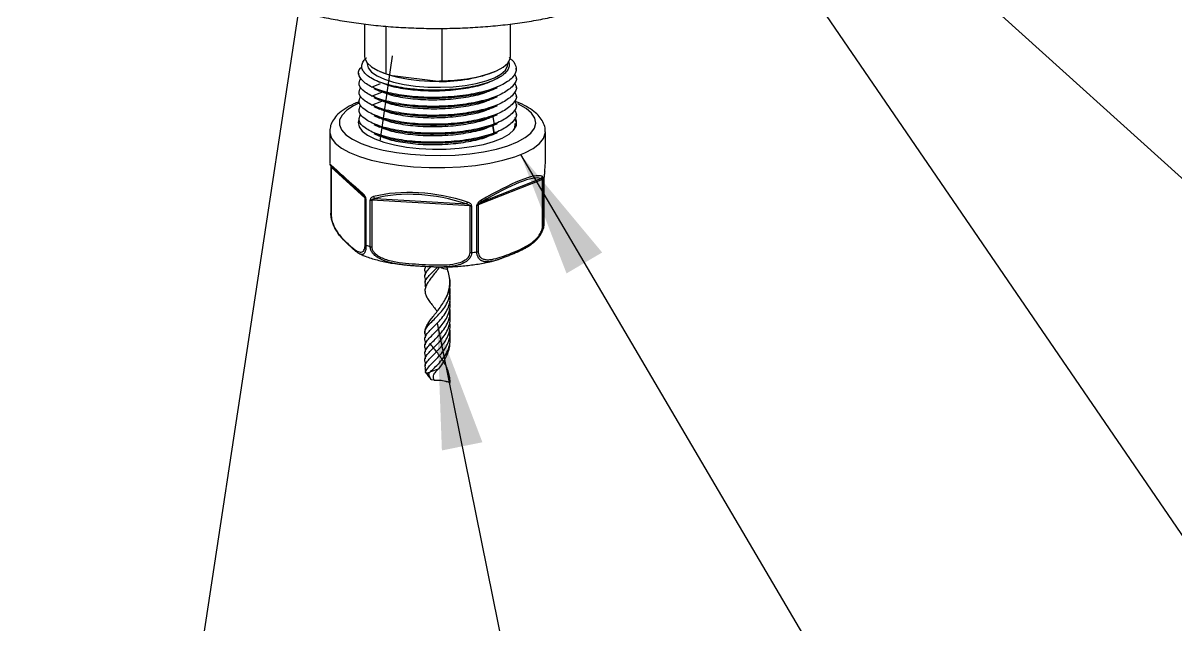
# Model space of a CAD drawing. Header units: millimetres. Extents: x 0 to 279, y 0 to 216.
# Drawn here: x 155.12 to 185.41, y 91.49 to 107.31 of the extents above; entities that cross this region are included whole.
import ezdxf

# ---------------------------------------------------------------- set-up
doc = ezdxf.new("R2010")
doc.units = ezdxf.units.MM
doc.layers.add('DIM', color=1, linetype='Continuous')
doc.dimstyles.new('SLDDIMSTYLE0', dxfattribs={"dimtxt": 0.18, "dimasz": 3.302, "dimexe": 0, "dimexo": 0.0625, "dimgap": 0, "dimtad": 0, "dimtih": 1, "dimtoh": 1, "dimdec": 0, "dimrnd": 1e-09, "dimzin": 0, "dimdsep": 46, "dimtxsty": 'Standard', "dimsah": 1, "dimcen": 0.09, "dimadec": 0, "dimazin": 0, "dimtfac": 3.302, "dimtdec": 0, "dimtofl": 0, "dimtmove": 0, "dimatfit": 3, "dimfxl": 0, "dimfrac": 2, "dimtolj": 1, "dimtzin": 0, "dimarcsym": 0})

msp = doc.modelspace()

# ---------------------------------------------------------------- linework, layer by layer
at = {"color": 7, "linetype": 'Continuous', "lineweight": 25}
for p, q in [((164.09, 107.286), (164.09, 106.434)), ((167.924, 106.434), (167.924, 107.287)), ((164.657, 105.981), (164.657, 107.227)), ((166.12, 107.173), (166.12, 105.797)), ((164.157, 106.267), (164.157, 106.241)), ((164.492, 106.043), (164.544, 106.02)), ((167.47, 106.02), (167.522, 106.043)), ((167.857, 106.241), (167.857, 106.267)), ((168.074, 106.088), (168.074, 106.123)), ((163.94, 105.989), (163.94, 105.97)), ((163.94, 105.754), (163.94, 105.735)), ((164.273, 105.628), (164.511, 105.72)), ((164.657, 105.981), (164.827, 105.923)), ((165.95, 105.782), (164.827, 105.923)), ((167.427, 105.785), (167.455, 105.797)), ((168.074, 105.853), (168.074, 105.871)), ((163.94, 105.518), (163.94, 105.499)), ((164.273, 105.392), (164.546, 105.498)), ((168.074, 105.617), (168.074, 105.636)), ((163.94, 105.282), (163.94, 105.263)), ((164.273, 105.156), (164.546, 105.262)), ((168.074, 105.381), (168.074, 105.4)), ((168.074, 105.145), (168.074, 105.164)), ((163.94, 105.046), (163.94, 105.028)), ((163.94, 104.811), (163.94, 104.792)), ((163.995, 104.871), (163.982, 104.854)), ((167.504, 104.64), (167.471, 104.861)), ((168.074, 104.91), (168.074, 104.929)), ((167.494, 104.399), (167.462, 104.621)), ((167.502, 104.403), (167.469, 104.624)), ((168.034, 104.55), (168.051, 104.674)), ((168.074, 104.682), (168.074, 104.693)), ((163.174, 104.471), (163.174, 104.456)), ((163.174, 104.456), (163.174, 103.626)), ((168.84, 103.626), (168.84, 104.456)), ((163.204, 103.539), (163.204, 102.314)), ((164.104, 102.707), (163.209, 103.529)), ((163.209, 103.529), (163.209, 102.305)), ((168.765, 103.2), (167.075, 102.531)), ((167.154, 102.605), (168.723, 103.226)), ((168.765, 101.975), (168.765, 103.2)), ((168.783, 103.212), (168.783, 101.988)), ((168.809, 102.036), (168.809, 103.261)), ((168.81, 102.04), (168.81, 103.265)), ((164.104, 101.482), (164.104, 102.707)), ((164.127, 102.695), (164.127, 101.471)), ((164.366, 102.7), (166.764, 102.558)), ((164.24, 101.439), (164.24, 102.664)), ((166.861, 102.505), (164.277, 102.658)), ((164.277, 102.658), (164.277, 101.433)), ((166.861, 101.28), (166.861, 102.505)), ((166.902, 102.506), (166.902, 101.281)), ((167.042, 101.298), (167.042, 102.523)), ((167.075, 102.531), (167.075, 101.306)), ((165.684, 100.909), (165.679, 100.869)), ((165.921, 100.902), (166.077, 100.902)), ((166.242, 100.904), (166.268, 100.841)), ((165.687, 98.147), (165.693, 98.138)), ((165.829, 98.154), (166.036, 98.224)), ((165.684, 98.142), (165.719, 98.092)), ((165.839, 97.948), (165.846, 97.938)), ((165.921, 97.925), (165.846, 97.938)), ((166.336, 97.868), (166.332, 97.997))]:
    msp.add_line(p, q, dxfattribs=at)
at = {"color": 7, "linetype": 'Continuous', "lineweight": 25, "flags": 128}
for points in [[(164.09, 106.434), (164.097, 106.382), (164.154, 106.271), (164.269, 106.165), (164.439, 106.067), (164.657, 105.981)], [(164.501, 104.212), (164.771, 106.084), (164.823, 106.441)], [(166.12, 105.797), (166.455, 105.813), (166.776, 105.849), (167.073, 105.903), (167.337, 105.974), (167.559, 106.059), (167.733, 106.156), (167.853, 106.262), (167.915, 106.373), (167.924, 106.434)], [(164.157, 106.241), (164.186, 106.132), (164.273, 106.026), (164.417, 105.926), (164.611, 105.836), (164.85, 105.76), (165.127, 105.699), (165.431, 105.655), (165.754, 105.63), (166.086, 105.625), (166.414, 105.639), (166.73, 105.673), (167.023, 105.725), (167.282, 105.794), (167.501, 105.877), (167.672, 105.972), (167.789, 106.075), (167.849, 106.184), (167.857, 106.241)], [(164.544, 106.02), (164.578, 106.006), (164.827, 105.923)], [(163.94, 104.778), (163.924, 104.706), (163.947, 104.588), (164.029, 104.473), (164.168, 104.365), (164.36, 104.266), (164.599, 104.18), (164.879, 104.108), (165.191, 104.052), (165.527, 104.016), (165.876, 103.998), (166.23, 104.001), (166.577, 104.023), (166.907, 104.065), (167.212, 104.125), (167.482, 104.201), (167.709, 104.291), (167.888, 104.393), (168.012, 104.503), (168.079, 104.619), (168.086, 104.736), (168.048, 104.831)]]:
    msp.add_lwpolyline(points, dxfattribs=at)
at = {"color": 8, "linetype": 'Continuous', "lineweight": 25, "flags": 128}
for points in [[(163.954, 105.214), (163.8, 105.139), (163.621, 105.021), (163.498, 104.896), (163.433, 104.766), (163.429, 104.634), (163.486, 104.504), (163.601, 104.377), (163.773, 104.259), (163.998, 104.15), (164.269, 104.054), (164.581, 103.973), (164.927, 103.909), (165.298, 103.863), (165.685, 103.837), (166.08, 103.831), (166.474, 103.844), (166.856, 103.878), (167.219, 103.931), (167.553, 104.001), (167.85, 104.088), (168.105, 104.189), (168.311, 104.302), (168.462, 104.423), (168.556, 104.552), (168.59, 104.683), (168.564, 104.814), (168.478, 104.943), (168.333, 105.066), (168.135, 105.18), (168.119, 105.187)], [(163.174, 104.456), (163.175, 104.426), (163.218, 104.289), (163.32, 104.156), (163.48, 104.028), (163.694, 103.91), (163.957, 103.804), (164.263, 103.711), (164.607, 103.635), (164.98, 103.575), (165.376, 103.535), (165.785, 103.514), (166.198, 103.513), (166.608, 103.533), (167.005, 103.572), (167.38, 103.63), (167.726, 103.705), (168.036, 103.797), (168.302, 103.902), (168.52, 104.019), (168.684, 104.146), (168.79, 104.279), (168.838, 104.416), (168.84, 104.454)]]:
    msp.add_lwpolyline(points, dxfattribs=at)
at = {"color": 7, "linetype": 'Continuous', "lineweight": 25}
for centre, radius, start, end in [((164.996, 106.558), 0.209, 210.4291, 213.9588), ((165.948, 110.295), 4.514, 255.6198, 270.0186), ((166.113, 109.701), 3.923, 267.6172, 290.2351), ((168.674, 103.296), 0.0853, 305.1087, 354.4852), ((168.754, 103.235), 0.0366, 287.2958, 321.8096), ((168.8, 103.265), 0.00991, 334.9246, 359.6968), ((164.079, 102.812), 0.0382, 149.461, 216.6856), ((164.141, 102.754), 0.0601, 231.513, 256.1827), ((164.42, 102.781), 0.0973, 196.9926, 236.342), ((164.287, 102.85), 0.192, 255.7849, 267.0712), ((166.688, 102.647), 0.118, 310.6715, 339.6225), ((166.876, 102.749), 0.244, 266.5861, 276.1988), ((167.025, 102.665), 0.143, 276.5729, 290.3357), ((167.068, 102.604), 0.0862, 0.3921, 30.1914), ((168.754, 102.01), 0.0366, 287.2958, 321.8096), ((168.41, 102.218), 0.438, 328.3217, 335.5314), ((168.8, 102.041), 0.00991, 334.9246, 359.6968), ((164.141, 101.529), 0.0601, 231.513, 256.1827), ((165.335, 105.561), 4.265, 253.541, 255.121), ((164.287, 101.625), 0.192, 255.7849, 267.0712), ((166.876, 101.524), 0.244, 266.5861, 276.1988), ((166.106, 108.455), 7.218, 276.3311, 277.4437), ((167.025, 101.44), 0.143, 276.5729, 290.3357)]:
    msp.add_arc(centre, radius, start, end, dxfattribs=at)
at = {"color": 8, "linetype": 'Continuous', "lineweight": 25}
for centre, radius, start, end in [((163.218, 103.54), 0.0132, 183.7981, 231.7619), ((163.218, 102.315), 0.0132, 183.7981, 231.7619), ((166.396, 101.59), 0.76, 244.8811, 260.2482)]:
    msp.add_arc(centre, radius, start, end, dxfattribs=at)
msp.add_ellipse((166.007, 101.188), major_axis=(2.833, -2.438), ratio=0.012396, start_param=3.15226, end_param=3.958815, dxfattribs=at)
at = {"color": 7, "linetype": 'Continuous', "lineweight": 25}
for centre, major_axis, ratio, start_param, end_param in [((166.007, 101.188), (2.663, 2.916), 0.332173, 5.823091, 5.934342), ((166.007, 101.188), (2.812, 2.058), 0.169174, 0.117462, 1.035268), ((166.052, 101.12), (2.726, 2.066), 0.176946, 0.107297, 1.025103), ((165.952, 101.126), (2.75, -2.438), 0.006791, 3.708794, 3.954167), ((166.007, 101.188), (2.811, -0.653), 0.547251, 1.414316, 2.332122), ((165.997, 101.114), (2.722, -0.681), 0.571347, 1.429722, 2.347528)]:
    msp.add_ellipse(centre, major_axis=major_axis, ratio=ratio, start_param=start_param, end_param=end_param, dxfattribs=at)
for points, knots in [([(160.344, 109.233), (160.346, 109.172), (160.35, 109.04), (160.42, 108.843), (160.536, 108.647), (160.703, 108.458), (160.92, 108.276), (161.189, 108.102), (161.504, 107.94), (161.861, 107.792), (162.255, 107.658), (162.682, 107.539), (163.139, 107.436), (163.621, 107.349), (164.124, 107.278), (164.645, 107.225), (165.177, 107.189), (165.718, 107.17), (166.26, 107.17), (166.801, 107.187), (167.334, 107.222), (167.854, 107.274), (168.358, 107.343), (168.841, 107.429), (169.298, 107.531), (169.725, 107.648), (170.119, 107.779), (170.477, 107.925), (170.795, 108.085), (171.049, 108.244), (171.183, 108.354), (171.239, 108.401)], [0, 0, 0, 0, 0.026566, 0.057227, 0.088685, 0.121878, 0.156847, 0.192853, 0.229069, 0.265094, 0.300891, 0.336493, 0.371947, 0.407289, 0.44255, 0.477753, 0.512917, 0.548057, 0.583185, 0.618314, 0.653451, 0.688608, 0.7238, 0.759042, 0.794354, 0.829762, 0.865301, 0.901012, 0.936949, 0.973162, 1, 1, 1, 1]), ([(167.893, 106.405), (167.917, 106.384), (168.022, 106.295), (168.105, 106.123), (168.021, 105.899), (167.748, 105.694), (167.314, 105.525), (166.756, 105.408), (166.129, 105.352), (165.491, 105.36), (164.899, 105.433), (164.414, 105.56), (164.072, 105.731), (163.928, 105.926), (163.918, 106.074), (164.008, 106.145), (164.019, 106.154)], [0, 0, 0, 0, 0.024111, 0.104882, 0.185501, 0.264988, 0.346164, 0.425717, 0.506251, 0.587089, 0.666434, 0.747574, 0.82738, 0.907624, 0.988628, 1, 1, 1, 1]), ([(167.867, 106.311), (167.867, 106.311), (167.875, 106.296), (167.888, 106.249), (167.892, 106.188), (167.874, 106.124), (167.839, 106.055), (167.776, 105.986), (167.689, 105.919), (167.586, 105.855), (167.459, 105.796), (167.313, 105.742), (167.153, 105.693), (166.975, 105.65), (166.784, 105.615), (166.586, 105.586), (166.378, 105.565), (166.165, 105.552), (165.948, 105.546), (165.73, 105.549), (165.516, 105.561), (165.307, 105.579), (165.106, 105.606), (164.918, 105.64), (164.739, 105.68), (164.576, 105.728), (164.433, 105.781), (164.305, 105.839), (164.2, 105.902), (164.12, 105.969), (164.058, 106.037), (164.022, 106.108), (164.014, 106.18), (164.025, 106.252), (164.066, 106.324), (164.114, 106.378), (164.137, 106.397), (164.14, 106.398)], [0, 0, 0, 0, 0.0005852, 0.0193081, 0.0572083, 0.0764156, 0.0984376, 0.1432271, 0.1660447, 0.1881824, 0.2331961, 0.2561245, 0.2784634, 0.3239002, 0.3470524, 0.3694005, 0.4148347, 0.4379732, 0.4606293, 0.5067111, 0.5301921, 0.5528481, 0.5989194, 0.6223848, 0.6452561, 0.6917688, 0.7154651, 0.7384379, 0.7851616, 0.8089653, 0.8320441, 0.8789711, 0.902874, 0.9261637, 0.9735344, 0.997672, 1, 1, 1, 1]), ([(168.034, 105.964), (168.05, 105.939), (168.11, 105.84), (168.013, 105.663), (167.75, 105.459), (167.314, 105.29), (166.756, 105.173), (166.129, 105.116), (165.49, 105.125), (164.9, 105.198), (164.412, 105.324), (164.079, 105.495), (163.915, 105.677), (163.96, 105.796), (163.979, 105.849)], [0, 0, 0, 0, 0.031786, 0.12188, 0.210707, 0.301424, 0.390325, 0.480324, 0.570663, 0.659332, 0.750007, 0.839192, 0.928867, 1, 1, 1, 1]), ([(168.034, 105.729), (168.05, 105.703), (168.11, 105.604), (168.013, 105.427), (167.75, 105.223), (167.314, 105.054), (166.756, 104.937), (166.129, 104.88), (165.49, 104.889), (164.9, 104.962), (164.412, 105.089), (164.079, 105.259), (163.915, 105.442), (163.96, 105.56), (163.979, 105.613)], [0, 0, 0, 0, 0.031786, 0.12188, 0.210707, 0.301424, 0.390325, 0.480324, 0.570663, 0.659332, 0.750007, 0.839192, 0.928867, 1, 1, 1, 1]), ([(164.409, 105.793), (164.409, 105.793), (164.435, 105.781), (164.462, 105.77), (164.488, 105.759)], [0, 0, 0, 0, 0.008809, 1, 1, 1, 1]), ([(164.506, 105.763), (164.566, 105.735), (164.733, 105.659), (165.151, 105.577), (165.697, 105.526), (166.279, 105.536), (166.826, 105.606), (167.221, 105.694), (167.372, 105.769), (167.411, 105.789)], [0, 0, 0, 0, 0.094942, 0.265254, 0.432417, 0.603363, 0.771498, 0.940556, 1, 1, 1, 1]), ([(165.95, 105.782), (165.99, 105.785), (166.047, 105.789), (166.103, 105.795), (166.12, 105.797)], [0, 0, 0, 0, 0.712112, 1, 1, 1, 1]), ([(168.034, 105.493), (168.05, 105.467), (168.11, 105.368), (168.013, 105.192), (167.75, 104.987), (167.314, 104.818), (166.756, 104.701), (166.129, 104.645), (165.49, 104.653), (164.9, 104.726), (164.412, 104.853), (164.079, 105.024), (163.915, 105.206), (163.96, 105.325), (163.979, 105.377)], [0, 0, 0, 0, 0.031786, 0.12188, 0.210707, 0.301424, 0.390325, 0.480324, 0.570663, 0.659332, 0.750007, 0.839192, 0.928867, 1, 1, 1, 1]), ([(164.331, 105.591), (164.357, 105.579), (164.409, 105.557), (164.462, 105.534), (164.488, 105.523)], [0, 0, 0, 0, 0.500024, 1, 1, 1, 1]), ([(164.35, 105.596), (164.414, 105.566), (164.598, 105.481), (165.058, 105.39), (165.661, 105.332), (166.305, 105.342), (166.911, 105.417), (167.351, 105.515), (167.52, 105.599), (167.565, 105.621)], [0, 0, 0, 0, 0.092341, 0.262621, 0.429754, 0.600667, 0.768772, 0.937799, 1, 1, 1, 1]), ([(164.506, 105.527), (164.566, 105.5), (164.733, 105.423), (165.151, 105.341), (165.697, 105.29), (166.279, 105.3), (166.826, 105.37), (167.221, 105.459), (167.372, 105.534), (167.411, 105.553)], [0, 0, 0, 0, 0.094942, 0.265254, 0.432417, 0.603363, 0.771498, 0.940556, 1, 1, 1, 1]), ([(167.427, 105.549), (167.453, 105.56), (167.505, 105.583), (167.557, 105.605), (167.584, 105.616)], [0, 0, 0, 0, 0.499976, 1, 1, 1, 1]), ([(163.938, 105.243), (163.894, 105.224), (163.761, 105.169), (163.57, 105.064), (163.391, 104.928), (163.268, 104.779), (163.192, 104.631), (163.182, 104.528), (163.177, 104.481)], [0, 0, 0, 0, 0.106361, 0.31582, 0.529407, 0.707007, 0.86694, 1, 1, 1, 1]), ([(168.034, 105.257), (168.05, 105.231), (168.11, 105.133), (168.013, 104.956), (167.75, 104.752), (167.314, 104.583), (166.756, 104.466), (166.129, 104.409), (165.49, 104.418), (164.9, 104.49), (164.412, 104.617), (164.079, 104.788), (163.915, 104.97), (163.96, 105.089), (163.979, 105.142)], [0, 0, 0, 0, 0.031786, 0.12188, 0.210707, 0.301424, 0.390325, 0.480324, 0.570663, 0.659332, 0.750007, 0.839192, 0.928867, 1, 1, 1, 1]), ([(164.331, 105.355), (164.357, 105.344), (164.409, 105.321), (164.462, 105.299), (164.488, 105.287)], [0, 0, 0, 0, 0.5000238, 1, 1, 1, 1]), ([(164.331, 105.119), (164.357, 105.108), (164.409, 105.086), (164.462, 105.063), (164.488, 105.052)], [0, 0, 0, 0, 0.500024, 1, 1, 1, 1]), ([(164.35, 105.36), (164.414, 105.33), (164.598, 105.245), (165.058, 105.154), (165.661, 105.097), (166.305, 105.106), (166.911, 105.182), (167.351, 105.28), (167.52, 105.363), (167.565, 105.385)], [0, 0, 0, 0, 0.092341, 0.262621, 0.429754, 0.600667, 0.768772, 0.937799, 1, 1, 1, 1]), ([(164.35, 105.124), (164.414, 105.094), (164.598, 105.01), (165.058, 104.918), (165.661, 104.861), (166.305, 104.87), (166.911, 104.946), (167.351, 105.044), (167.52, 105.127), (167.565, 105.15)], [0, 0, 0, 0, 0.092341, 0.262621, 0.429754, 0.600667, 0.768772, 0.937799, 1, 1, 1, 1]), ([(164.506, 105.292), (164.566, 105.264), (164.733, 105.187), (165.151, 105.105), (165.697, 105.055), (166.279, 105.064), (166.826, 105.134), (167.221, 105.223), (167.372, 105.298), (167.411, 105.317)], [0, 0, 0, 0, 0.094942, 0.265254, 0.432417, 0.603363, 0.771498, 0.940556, 1, 1, 1, 1]), ([(167.427, 105.313), (167.453, 105.325), (167.505, 105.347), (167.557, 105.37), (167.584, 105.381)], [0, 0, 0, 0, 0.499976, 1, 1, 1, 1]), ([(167.427, 105.078), (167.453, 105.089), (167.505, 105.111), (167.557, 105.134), (167.584, 105.145)], [0, 0, 0, 0, 0.499976, 1, 1, 1, 1]), ([(168.834, 104.452), (168.835, 104.487), (168.837, 104.578), (168.781, 104.718), (168.683, 104.862), (168.541, 104.996), (168.347, 105.12), (168.175, 105.208), (168.057, 105.248), (168.035, 105.256)], [0, 0, 0, 0, 0.094494, 0.244782, 0.398889, 0.568426, 0.756896, 0.95517, 1, 1, 1, 1]), ([(168.034, 105.021), (168.05, 104.996), (168.11, 104.897), (168.013, 104.72), (167.75, 104.516), (167.314, 104.347), (166.756, 104.23), (166.129, 104.173), (165.49, 104.182), (164.9, 104.255), (164.412, 104.382), (164.079, 104.552), (163.915, 104.735), (163.96, 104.853), (163.979, 104.906)], [0, 0, 0, 0, 0.031786, 0.12188, 0.210707, 0.301424, 0.390325, 0.480324, 0.570663, 0.659332, 0.750007, 0.839192, 0.928867, 1, 1, 1, 1]), ([(164.331, 104.884), (164.357, 104.872), (164.409, 104.85), (164.462, 104.827), (164.488, 104.816)], [0, 0, 0, 0, 0.500024, 1, 1, 1, 1]), ([(164.35, 104.889), (164.414, 104.859), (164.598, 104.774), (165.058, 104.683), (165.661, 104.625), (166.305, 104.635), (166.911, 104.71), (167.351, 104.808), (167.52, 104.892), (167.565, 104.914)], [0, 0, 0, 0, 0.092341, 0.262621, 0.429754, 0.600667, 0.768772, 0.937799, 1, 1, 1, 1]), ([(164.506, 105.056), (164.566, 105.028), (164.733, 104.951), (165.151, 104.87), (165.697, 104.819), (166.279, 104.829), (166.826, 104.898), (167.221, 104.987), (167.372, 105.062), (167.411, 105.082)], [0, 0, 0, 0, 0.094942, 0.265254, 0.432417, 0.603363, 0.771498, 0.940556, 1, 1, 1, 1]), ([(164.506, 104.82), (164.566, 104.793), (164.733, 104.716), (165.151, 104.634), (165.697, 104.583), (166.279, 104.593), (166.826, 104.663), (167.221, 104.751), (167.372, 104.826), (167.411, 104.846)], [0, 0, 0, 0, 0.094942, 0.265254, 0.432417, 0.603363, 0.771498, 0.940556, 1, 1, 1, 1]), ([(167.427, 104.842), (167.453, 104.853), (167.505, 104.876), (167.557, 104.898), (167.584, 104.909)], [0, 0, 0, 0, 0.499976, 1, 1, 1, 1]), ([(164.331, 104.648), (164.357, 104.637), (164.409, 104.614), (164.462, 104.591), (164.488, 104.58)], [0, 0, 0, 0, 0.500024, 1, 1, 1, 1]), ([(164.35, 104.653), (164.414, 104.623), (164.598, 104.538), (165.058, 104.447), (165.661, 104.389), (166.305, 104.399), (166.911, 104.474), (167.351, 104.572), (167.52, 104.656), (167.565, 104.678)], [0, 0, 0, 0, 0.092341, 0.262621, 0.429754, 0.600667, 0.768772, 0.937799, 1, 1, 1, 1]), ([(164.506, 104.584), (164.566, 104.557), (164.733, 104.48), (165.151, 104.398), (165.697, 104.348), (166.279, 104.357), (166.826, 104.427), (167.221, 104.516), (167.372, 104.591), (167.411, 104.61)], [0, 0, 0, 0, 0.094942, 0.265254, 0.432417, 0.603363, 0.771498, 0.940556, 1, 1, 1, 1]), ([(167.427, 104.606), (167.453, 104.617), (167.505, 104.64), (167.557, 104.662), (167.584, 104.674)], [0, 0, 0, 0, 0.4999761, 1, 1, 1, 1]), ([(168.034, 104.786), (168.05, 104.76), (168.11, 104.663), (168.042, 104.565), (167.992, 104.494)], [0, 0, 0, 0, 0.26673, 1, 1, 1, 1]), ([(164.331, 104.412), (164.357, 104.401), (164.409, 104.378), (164.462, 104.356), (164.488, 104.344)], [0, 0, 0, 0, 0.500024, 1, 1, 1, 1]), ([(164.35, 104.417), (164.414, 104.387), (164.598, 104.302), (165.058, 104.211), (165.661, 104.154), (166.305, 104.163), (166.911, 104.239), (167.351, 104.337), (167.52, 104.42), (167.565, 104.443)], [0, 0, 0, 0, 0.092341, 0.262621, 0.429754, 0.600667, 0.768772, 0.937799, 1, 1, 1, 1]), ([(164.506, 104.349), (164.566, 104.321), (164.733, 104.244), (165.151, 104.162), (165.697, 104.112), (166.279, 104.122), (166.826, 104.191), (167.221, 104.28), (167.372, 104.355), (167.411, 104.375)], [0, 0, 0, 0, 0.094942, 0.265254, 0.432417, 0.603363, 0.771498, 0.940556, 1, 1, 1, 1]), ([(167.427, 104.37), (167.453, 104.382), (167.505, 104.404), (167.557, 104.427), (167.584, 104.438)], [0, 0, 0, 0, 0.499976, 1, 1, 1, 1]), ([(163.177, 103.602), (163.178, 103.599), (163.181, 103.591), (163.186, 103.583), (163.191, 103.574), (163.198, 103.566), (163.212, 103.551), (163.25, 103.514), (163.334, 103.436), (163.458, 103.322), (163.557, 103.232), (163.621, 103.175), (163.623, 103.172)], [0, 0, 0, 0, 0.008028, 0.020371, 0.037188, 0.070189, 0.15732, 0.360878, 0.575622, 0.782149, 0.990127, 1, 1, 1, 1]), ([(168.823, 103.408), (168.821, 103.396), (168.817, 103.371), (168.812, 103.33), (168.809, 103.291), (168.809, 103.27), (168.809, 103.261)], [0, 0, 0, 0, 0.303321, 0.623696, 0.830951, 1, 1, 1, 1]), ([(168.723, 103.226), (168.733, 103.227), (168.746, 103.229), (168.759, 103.22), (168.763, 103.213), (168.765, 103.207), (168.765, 103.202), (168.765, 103.2)], [0, 0, 0, 0, 0.578008, 0.777709, 0.869572, 0.944206, 1, 1, 1, 1]), ([(168.783, 103.212), (168.783, 103.216), (168.782, 103.231), (168.78, 103.252), (168.773, 103.279), (168.765, 103.284), (168.759, 103.288)], [0, 0, 0, 0, 0.078333, 0.284462, 0.49048, 1, 1, 1, 1]), ([(164.127, 102.695), (164.127, 102.7), (164.126, 102.715), (164.117, 102.742), (164.092, 102.787), (164.065, 102.813), (164.046, 102.831)], [0, 0, 0, 0, 0.078333, 0.284462, 0.49048, 1, 1, 1, 1]), ([(164.049, 102.789), (164.061, 102.777), (164.078, 102.761), (164.095, 102.735), (164.101, 102.723), (164.103, 102.714), (164.104, 102.709), (164.104, 102.707)], [0, 0, 0, 0, 0.578008, 0.777709, 0.869572, 0.944206, 1, 1, 1, 1]), ([(164.327, 102.752), (164.314, 102.749), (164.289, 102.741), (164.26, 102.719), (164.243, 102.692), (164.241, 102.672), (164.24, 102.664)], [0, 0, 0, 0, 0.303321, 0.623696, 0.830951, 1, 1, 1, 1]), ([(164.277, 102.658), (164.278, 102.661), (164.278, 102.665), (164.284, 102.675), (164.3, 102.686), (164.329, 102.695), (164.353, 102.698), (164.366, 102.7)], [0, 0, 0, 0, 0.073781, 0.124963, 0.307499, 0.64616, 1, 1, 1, 1]), ([(166.764, 102.558), (166.787, 102.553), (166.817, 102.546), (166.847, 102.529), (166.856, 102.519), (166.861, 102.512), (166.861, 102.507), (166.861, 102.505)], [0, 0, 0, 0, 0.578008, 0.777709, 0.869572, 0.944206, 1, 1, 1, 1]), ([(166.902, 102.506), (166.902, 102.51), (166.901, 102.525), (166.891, 102.549), (166.867, 102.573), (166.836, 102.592), (166.811, 102.601), (166.798, 102.606)], [0, 0, 0, 0, 0.078188, 0.283934, 0.489569, 0.740446, 1, 1, 1, 1]), ([(167.142, 102.648), (167.128, 102.639), (167.099, 102.62), (167.065, 102.587), (167.045, 102.552), (167.043, 102.532), (167.042, 102.523)], [0, 0, 0, 0, 0.303321, 0.623696, 0.830951, 1, 1, 1, 1]), ([(167.075, 102.531), (167.075, 102.533), (167.076, 102.538), (167.081, 102.55), (167.095, 102.567), (167.122, 102.587), (167.143, 102.599), (167.154, 102.605)], [0, 0, 0, 0, 0.073781, 0.124963, 0.307499, 0.64616, 1, 1, 1, 1]), ([(164.053, 101.237), (164.047, 101.234), (164.037, 101.23), (164.02, 101.228), (164.002, 101.229), (163.98, 101.235), (163.953, 101.247), (163.919, 101.267), (163.884, 101.294), (163.856, 101.316), (163.838, 101.332), (163.822, 101.346), (163.804, 101.362), (163.779, 101.384), (163.745, 101.415), (163.699, 101.458), (163.647, 101.505), (163.6, 101.55), (163.563, 101.587), (163.533, 101.618), (163.506, 101.645), (163.48, 101.674), (163.455, 101.703), (163.428, 101.736), (163.396, 101.779), (163.364, 101.827), (163.339, 101.868), (163.319, 101.903), (163.301, 101.938), (163.284, 101.976), (163.269, 102.011), (163.253, 102.055), (163.233, 102.119), (163.218, 102.185), (163.209, 102.249), (163.206, 102.289), (163.205, 102.312), (163.205, 102.318)], [0, 0, 0, 0, 0.028475, 0.042957, 0.072041, 0.101313, 0.133328, 0.178185, 0.228361, 0.266116, 0.279325, 0.292535, 0.322526, 0.343948, 0.378246, 0.438304, 0.498391, 0.542388, 0.586412, 0.611585, 0.633711, 0.665429, 0.687703, 0.708527, 0.743947, 0.784441, 0.803978, 0.818018, 0.846196, 0.860354, 0.873662, 0.897635, 0.919034, 0.954821, 0.973177, 0.99209, 1, 1, 1, 1]), ([(163.209, 102.305), (163.21, 102.299), (163.21, 102.267), (163.216, 102.204), (163.237, 102.107), (163.271, 102.008), (163.336, 101.872), (163.429, 101.738), (163.589, 101.567), (163.745, 101.425), (163.895, 101.313), (163.987, 101.281), (164.053, 101.304), (164.086, 101.359), (164.101, 101.417), (164.103, 101.461), (164.104, 101.482)], [0, 0, 0, 0, 0.005975, 0.034246, 0.062281, 0.109823, 0.157083, 0.2724, 0.391057, 0.6341, 0.738275, 0.841878, 0.911974, 0.951957, 0.975921, 1, 1, 1, 1]), ([(167.075, 101.306), (167.075, 101.301), (167.076, 101.269), (167.088, 101.217), (167.128, 101.155), (167.192, 101.113), (167.28, 101.092), (167.38, 101.093), (167.526, 101.118), (167.792, 101.201), (168.086, 101.318), (168.337, 101.443), (168.467, 101.527), (168.552, 101.594), (168.625, 101.665), (168.685, 101.741), (168.732, 101.823), (168.76, 101.906), (168.763, 101.952), (168.765, 101.975)], [0, 0, 0, 0, 0.005973, 0.034232, 0.062255, 0.109776, 0.157016, 0.214346, 0.272448, 0.391054, 0.633995, 0.737056, 0.789181, 0.841759, 0.876553, 0.912011, 0.951977, 0.975931, 1, 1, 1, 1]), ([(168.783, 101.988), (168.781, 101.96), (168.777, 101.906), (168.751, 101.826), (168.719, 101.762), (168.682, 101.703), (168.644, 101.653), (168.598, 101.603), (168.56, 101.567), (168.519, 101.531), (168.477, 101.497), (168.423, 101.46), (168.36, 101.419), (168.284, 101.377), (168.205, 101.337), (168.145, 101.309), (168.107, 101.292), (168.073, 101.277), (168.035, 101.261), (167.985, 101.24), (167.918, 101.213), (167.83, 101.177), (167.737, 101.142), (167.654, 101.112), (167.592, 101.09), (167.542, 101.075), (167.499, 101.063), (167.458, 101.053), (167.418, 101.045), (167.376, 101.038), (167.326, 101.033), (167.277, 101.034), (167.24, 101.039), (167.21, 101.046), (167.19, 101.054), (167.177, 101.059)], [0, 0, 0, 0, 0.031316, 0.061856, 0.092203, 0.111256, 0.141974, 0.166287, 0.194342, 0.20861, 0.237265, 0.266106, 0.297648, 0.341843, 0.391279, 0.428477, 0.441491, 0.454507, 0.484055, 0.505161, 0.538953, 0.598125, 0.657325, 0.700674, 0.744048, 0.768849, 0.790649, 0.821899, 0.843844, 0.864362, 0.899259, 0.939156, 0.958404, 0.972237, 1, 1, 1, 1]), ([(168.713, 101.754), (168.717, 101.759), (168.748, 101.799), (168.766, 101.849), (168.781, 101.894)], [0, 0, 0, 0, 0.125037, 1, 1, 1, 1]), ([(168.784, 101.893), (168.789, 101.906), (168.798, 101.928), (168.805, 101.972), (168.808, 102.007), (168.809, 102.03), (168.809, 102.036)], [0, 0, 0, 0, 0.351754, 0.615138, 0.886501, 1, 1, 1, 1]), ([(164.004, 101.229), (164.039, 101.214), (164.164, 101.158), (164.415, 101.086), (164.67, 101.023), (164.828, 100.999), (164.865, 100.994)], [0, 0, 0, 0, 0.1442413, 0.5202182, 0.8856959, 1, 1, 1, 1]), ([(166.793, 101.069), (166.785, 101.062), (166.757, 101.04), (166.708, 101.011), (166.644, 100.982), (166.59, 100.963), (166.532, 100.946), (166.472, 100.932), (166.396, 100.92), (166.306, 100.909), (166.197, 100.902), (166.082, 100.899), (165.994, 100.9), (165.938, 100.901), (165.889, 100.902), (165.833, 100.904), (165.758, 100.907), (165.657, 100.912), (165.533, 100.92), (165.427, 100.927), (165.336, 100.934), (165.247, 100.941), (165.134, 100.952), (165.026, 100.966), (164.924, 100.981), (164.823, 101.001), (164.72, 101.026), (164.633, 101.054), (164.572, 101.078), (164.522, 101.1), (164.477, 101.123), (164.435, 101.149), (164.399, 101.173), (164.359, 101.206), (164.309, 101.256), (164.269, 101.313), (164.254, 101.357), (164.249, 101.372)], [0, 0, 0, 0, 0.012274, 0.042201, 0.065892, 0.09322, 0.10712, 0.135037, 0.163135, 0.193864, 0.236921, 0.285084, 0.321323, 0.334002, 0.346682, 0.375469, 0.396032, 0.428953, 0.4866, 0.531915, 0.544276, 0.586508, 0.628765, 0.668119, 0.704608, 0.739842, 0.779971, 0.81884, 0.837592, 0.851069, 0.878117, 0.891706, 0.90448, 0.924943, 0.94803, 0.98238, 1, 1, 1, 1]), ([(164.277, 101.433), (164.277, 101.428), (164.278, 101.396), (164.297, 101.338), (164.358, 101.257), (164.456, 101.183), (164.644, 101.095), (164.914, 101.029), (165.375, 100.981), (165.824, 100.954), (166.26, 100.955), (166.524, 100.992), (166.715, 101.064), (166.811, 101.144), (166.854, 101.214), (166.859, 101.258), (166.861, 101.28)], [0, 0, 0, 0, 0.005975, 0.034244, 0.062276, 0.109815, 0.157071, 0.273688, 0.391103, 0.634128, 0.738294, 0.84189, 0.91198, 0.951961, 0.975923, 1, 1, 1, 1]), ([(165.682, 100.604), (165.678, 100.629), (165.668, 100.686), (165.716, 100.776), (165.775, 100.849), (165.821, 100.895), (165.828, 100.902)], [0, 0, 0, 0, 0.272678, 0.6084121, 0.9441462, 1, 1, 1, 1]), ([(166.061, 100.902), (166.055, 100.894), (166.018, 100.839), (165.945, 100.75), (165.852, 100.632), (165.77, 100.52), (165.703, 100.41), (165.685, 100.338), (165.675, 100.302)], [0, 0, 0, 0, 0.034012, 0.220178, 0.401054, 0.587193, 0.789987, 1, 1, 1, 1]), ([(165.692, 100.431), (165.685, 100.464), (165.671, 100.528), (165.741, 100.625), (165.84, 100.735), (165.938, 100.827), (165.994, 100.888), (166.006, 100.902)], [0, 0, 0, 0, 0.235802, 0.468113, 0.700424, 0.932734, 1, 1, 1, 1]), ([(166.077, 100.902), (166.123, 100.902), (166.293, 100.901), (166.587, 100.92), (166.947, 100.958), (167.247, 101.004), (167.414, 101.045), (167.475, 101.06)], [0, 0, 0, 0, 0.092256, 0.34422, 0.596905, 0.851313, 1, 1, 1, 1]), ([(165.685, 100.786), (165.679, 100.801), (165.668, 100.829), (165.679, 100.857), (165.685, 100.87)], [0, 0, 0, 0, 0.552293, 1, 1, 1, 1]), ([(165.679, 100.787), (165.682, 100.77), (165.688, 100.738), (165.682, 100.705), (165.679, 100.688)], [0, 0, 0, 0, 0.499649, 1, 1, 1, 1]), ([(165.679, 100.601), (165.682, 100.585), (165.688, 100.554), (165.682, 100.521), (165.679, 100.505)], [0, 0, 0, 0, 0.499663, 1, 1, 1, 1]), ([(166.232, 100.091), (166.252, 100.136), (166.292, 100.228), (166.325, 100.372), (166.335, 100.519), (166.32, 100.676), (166.286, 100.782), (166.268, 100.841)], [0, 0, 0, 0, 0.188832, 0.382853, 0.57158, 0.76525, 1, 1, 1, 1]), ([(166.232, 100.091), (166.257, 100.137), (166.31, 100.239), (166.344, 100.408), (166.346, 100.54), (166.322, 100.607), (166.319, 100.616)], [0, 0, 0, 0, 0.274138, 0.611424, 0.94871, 1, 1, 1, 1]), ([(165.683, 99.137), (165.679, 99.152), (165.666, 99.198), (165.694, 99.276), (165.769, 99.377), (165.881, 99.49), (166.012, 99.62), (166.143, 99.767), (166.253, 99.93), (166.323, 100.104), (166.35, 100.252), (166.333, 100.338), (166.328, 100.365)], [0, 0, 0, 0, 0.053729, 0.165865, 0.278002, 0.390138, 0.502274, 0.61441, 0.726547, 0.838683, 0.950819, 1, 1, 1, 1]), ([(165.682, 98.954), (165.678, 98.979), (165.668, 99.036), (165.714, 99.125), (165.803, 99.23), (165.924, 99.348), (166.057, 99.484), (166.183, 99.636), (166.282, 99.804), (166.341, 99.992), (166.347, 100.161), (166.315, 100.264), (166.305, 100.297)], [0, 0, 0, 0, 0.084679, 0.189255, 0.293831, 0.398407, 0.502983, 0.607559, 0.712136, 0.816712, 0.940807, 1, 1, 1, 1]), ([(165.675, 100.302), (165.677, 100.273), (165.679, 100.213), (165.716, 100.12), (165.777, 100.021), (165.855, 99.915), (165.933, 99.82), (165.981, 99.756), (165.998, 99.734)], [0, 0, 0, 0, 0.178506, 0.362201, 0.540732, 0.724404, 0.902401, 1, 1, 1, 1]), ([(165.676, 100.431), (165.68, 100.419), (165.688, 100.393), (165.69, 100.367), (165.69, 100.354)], [0, 0, 0, 0, 0.499989, 1, 1, 1, 1]), ([(165.683, 98.768), (165.68, 98.773), (165.663, 98.811), (165.681, 98.877), (165.738, 98.976), (165.841, 99.084), (165.968, 99.208), (166.101, 99.349), (166.22, 99.507), (166.305, 99.678), (166.347, 99.844), (166.335, 99.951), (166.33, 99.997)], [0, 0, 0, 0, 0.019183, 0.13107, 0.242957, 0.354844, 0.466731, 0.578618, 0.690505, 0.802393, 0.91428, 1, 1, 1, 1]), ([(165.689, 99.107), (165.683, 99.134), (165.673, 99.191), (165.688, 99.276), (165.725, 99.365), (165.785, 99.46), (165.862, 99.563), (165.953, 99.677), (166.05, 99.802), (166.148, 99.939), (166.204, 100.04), (166.232, 100.091)], [0, 0, 0, 0, 0.104987, 0.212847, 0.317809, 0.425598, 0.535476, 0.648341, 0.761769, 0.87828, 1, 1, 1, 1]), ([(166.335, 99.998), (166.333, 99.983), (166.329, 99.952), (166.318, 99.922), (166.312, 99.907)], [0, 0, 0, 0, 0.4997765, 1, 1, 1, 1]), ([(165.685, 98.586), (165.68, 98.601), (165.665, 98.648), (165.695, 98.726), (165.769, 98.827), (165.881, 98.94), (166.012, 99.07), (166.143, 99.217), (166.253, 99.38), (166.323, 99.554), (166.35, 99.702), (166.333, 99.788), (166.328, 99.815)], [0, 0, 0, 0, 0.05488, 0.16688, 0.27888, 0.39088, 0.50288, 0.61488, 0.726879, 0.838879, 0.950879, 1, 1, 1, 1]), ([(165.682, 98.404), (165.678, 98.429), (165.668, 98.486), (165.714, 98.575), (165.803, 98.68), (165.924, 98.798), (166.057, 98.934), (166.183, 99.086), (166.282, 99.254), (166.337, 99.431), (166.349, 99.583), (166.324, 99.671), (166.315, 99.7)], [0, 0, 0, 0, 0.0872879, 0.1947608, 0.3022337, 0.4097067, 0.5171796, 0.6246525, 0.7321255, 0.8395984, 0.9470714, 1, 1, 1, 1]), ([(165.692, 98.232), (165.685, 98.264), (165.671, 98.328), (165.741, 98.426), (165.84, 98.534), (165.968, 98.658), (166.101, 98.799), (166.22, 98.957), (166.304, 99.128), (166.345, 99.282), (166.336, 99.377), (166.332, 99.411)], [0, 0, 0, 0, 0.1183, 0.234849, 0.351398, 0.467946, 0.584495, 0.701044, 0.817592, 0.934141, 1, 1, 1, 1]), ([(165.679, 99.138), (165.682, 99.121), (165.688, 99.089), (165.682, 99.056), (165.679, 99.039)], [0, 0, 0, 0, 0.4996211, 1, 1, 1, 1]), ([(165.687, 98.147), (165.712, 98.19), (165.755, 98.265), (165.882, 98.391), (166.012, 98.52), (166.143, 98.667), (166.253, 98.83), (166.323, 99.004), (166.35, 99.152), (166.333, 99.238), (166.328, 99.265)], [0, 0, 0, 0, 0.168913, 0.297993, 0.427072, 0.556151, 0.68523, 0.814309, 0.943388, 1, 1, 1, 1]), ([(165.829, 98.154), (165.86, 98.186), (165.931, 98.256), (166.057, 98.384), (166.182, 98.536), (166.282, 98.704), (166.337, 98.881), (166.349, 99.033), (166.324, 99.121), (166.315, 99.151)], [0, 0, 0, 0, 0.1282939, 0.2869999, 0.445706, 0.604412, 0.763118, 0.9218241, 1, 1, 1, 1]), ([(165.679, 98.951), (165.682, 98.936), (165.688, 98.904), (165.682, 98.872), (165.679, 98.856)], [0, 0, 0, 0, 0.499722, 1, 1, 1, 1]), ([(165.679, 98.768), (165.682, 98.751), (165.688, 98.718), (165.682, 98.685), (165.679, 98.669)], [0, 0, 0, 0, 0.500472, 1, 1, 1, 1]), ([(166.332, 97.997), (166.322, 98.044), (166.301, 98.14), (166.243, 98.278), (166.169, 98.413), (166.083, 98.542), (165.988, 98.666), (165.896, 98.784), (165.834, 98.86), (165.81, 98.895), (165.81, 98.896)], [0, 0, 0, 0, 0.136774, 0.277308, 0.414006, 0.554285, 0.699193, 0.848129, 0.996438, 1, 1, 1, 1]), ([(166.324, 98.876), (166.323, 98.857), (166.318, 98.784), (166.268, 98.612), (166.167, 98.408), (166.071, 98.272), (166.036, 98.224)], [0, 0, 0, 0, 0.084039, 0.309608, 0.753385, 1, 1, 1, 1]), ([(165.679, 98.587), (165.682, 98.57), (165.688, 98.538), (165.682, 98.505), (165.679, 98.488)], [0, 0, 0, 0, 0.499649, 1, 1, 1, 1]), ([(165.676, 98.231), (165.68, 98.219), (165.688, 98.193), (165.69, 98.167), (165.69, 98.154)], [0, 0, 0, 0, 0.499989, 1, 1, 1, 1]), ([(165.679, 98.401), (165.682, 98.385), (165.688, 98.354), (165.682, 98.322), (165.679, 98.306)], [0, 0, 0, 0, 0.499663, 1, 1, 1, 1]), ([(165.686, 98.141), (165.685, 98.142), (165.682, 98.143), (165.685, 98.145), (165.687, 98.147)], [0, 0, 0, 0, 0.339883, 1, 1, 1, 1]), ([(165.791, 98.131), (165.796, 98.134), (165.808, 98.142), (165.822, 98.15), (165.829, 98.154)], [0, 0, 0, 0, 0.47353, 1, 1, 1, 1]), ([(166.036, 98.224), (166.007, 98.199), (165.959, 98.156), (165.923, 98.111), (165.909, 98.088), (165.906, 98.08), (165.893, 98.053), (165.879, 98.003), (165.907, 97.951), (165.921, 97.925)], [0, 0, 0, 0, 0.249392, 0.424614, 0.474584, 0.490214, 0.49957, 0.749474, 1, 1, 1, 1]), ([(165.693, 98.138), (165.697, 98.135), (165.704, 98.126), (165.716, 98.12), (165.725, 98.121), (165.73, 98.121)], [0, 0, 0, 0, 0.2500609, 0.5856132, 1, 1, 1, 1]), ([(165.722, 98.091), (165.735, 98.072), (165.762, 98.032), (165.798, 97.992), (165.817, 97.97)], [0, 0, 0, 0, 0.473761, 1, 1, 1, 1]), ([(165.73, 98.121), (165.735, 98.122), (165.753, 98.124), (165.775, 98.128), (165.791, 98.131)], [0, 0, 0, 0, 0.29002, 1, 1, 1, 1]), ([(165.73, 98.121), (165.73, 98.121), (165.731, 98.11), (165.74, 98.081), (165.772, 98.029), (165.81, 97.982), (165.835, 97.952), (165.839, 97.948)], [0, 0, 0, 0, 0.0000357, 0.2236244, 0.5597112, 0.926604, 1, 1, 1, 1]), ([(165.839, 97.948), (165.821, 97.978), (165.792, 98.024), (165.777, 98.086), (165.786, 98.116), (165.791, 98.131)], [0, 0, 0, 0, 0.475582, 0.73861, 1, 1, 1, 1]), ([(165.921, 97.925), (165.946, 97.926), (166.013, 97.928), (166.116, 97.925), (166.198, 97.909), (166.23, 97.896), (166.237, 97.893)], [0, 0, 0, 0, 0.267292, 0.70045, 0.931281, 1, 1, 1, 1]), ([(166.237, 97.893), (166.255, 97.892), (166.291, 97.889), (166.321, 97.875), (166.336, 97.868)], [0, 0, 0, 0, 0.498345, 1, 1, 1, 1])]:
    msp.add_open_spline(points, degree=3, knots=knots, dxfattribs=at)
at = {"color": 8, "linetype": 'Continuous', "lineweight": 25}
for points, knots in [([(164.127, 101.471), (164.126, 101.445), (164.125, 101.394), (164.114, 101.335), (164.101, 101.296), (164.086, 101.267), (164.071, 101.248), (164.058, 101.24), (164.053, 101.237)], [0, 0, 0, 0, 0.188325, 0.371985, 0.55448, 0.66906, 0.853792, 1, 1, 1, 1]), ([(164.249, 101.372), (164.246, 101.388), (164.241, 101.41), (164.24, 101.432), (164.24, 101.439)], [0, 0, 0, 0, 0.705092, 1, 1, 1, 1]), ([(166.902, 101.281), (166.9, 101.255), (166.895, 101.202), (166.865, 101.148), (166.831, 101.103), (166.808, 101.083), (166.793, 101.069)], [0, 0, 0, 0, 0.3173218, 0.6267831, 0.7495356, 1, 1, 1, 1]), ([(167.177, 101.059), (167.17, 101.062), (167.158, 101.068), (167.135, 101.082), (167.111, 101.102), (167.082, 101.138), (167.059, 101.182), (167.046, 101.233), (167.042, 101.269), (167.042, 101.291), (167.042, 101.298)], [0, 0, 0, 0, 0.092053, 0.178577, 0.334446, 0.473577, 0.706254, 0.825604, 0.948569, 1, 1, 1, 1]), ([(165.722, 98.09), (165.716, 98.099), (165.703, 98.115), (165.697, 98.13), (165.693, 98.138)], [0, 0, 0, 0, 0.4803468, 1, 1, 1, 1])]:
    msp.add_open_spline(points, degree=3, knots=knots, dxfattribs=at)

# ---------------------------------------------------------------- leaders
at = {"layer": 'DIM'}
for points in [[(155.769, 131.024), (136.052, 101.493)], [(183.297, 120.916), (198.914, 103.637)], [(174.254, 113.441), (198.572, 91.496)], [(163.165, 112.99), (159.009, 85.651)], [(173.261, 111.834), (191.707, 84.874)], [(168.191, 103.854), (179.249, 85.049)], [(165.998, 99.424), (168.798, 85.61)]]:
    msp.add_leader(points, dimstyle='SLDDIMSTYLE0', dxfattribs=at)

doc.saveas('drawing.dxf')
